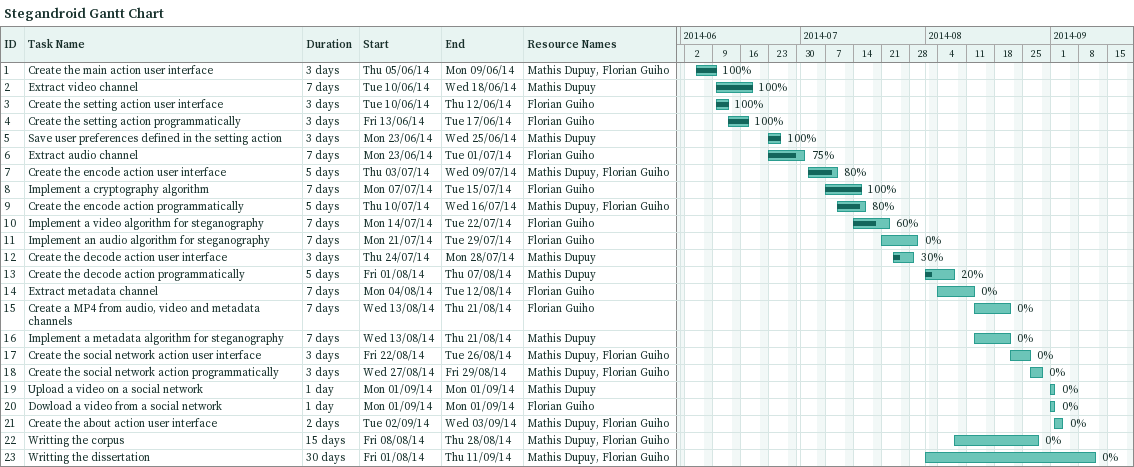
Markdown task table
Stegandroid Gantt Chart

| ID | Task | Duration | Start | Finish | Resources | % complete |
|---|---|---|---|---|---|---|
| 1 | Create the main action user interface | 3d | 2014-06-05 | 2014-06-09 | Mathis Dupuy, Florian Guiho | 100 |
| 2 | Extract video channel | 7d | 2014-06-10 | 2014-06-18 | Mathis Dupuy | 100 |
| 3 | Create the setting action user interface | 3d | 2014-06-10 | 2014-06-12 | Florian Guiho | 100 |
| 4 | Create the setting action programmatically | 3d | 2014-06-13 | 2014-06-17 | Florian Guiho | 100 |
| 5 | Save user preferences defined in the setting action | 3d | 2014-06-23 | 2014-06-25 | Mathis Dupuy | 100 |
| 6 | Extract audio channel | 7d | 2014-06-23 | 2014-07-01 | Florian Guiho | 75 |
| 7 | Create the encode action user interface | 5d | 2014-07-03 | 2014-07-09 | Mathis Dupuy, Florian Guiho | 80 |
| 8 | Implement a cryptography algorithm | 7d | 2014-07-07 | 2014-07-15 | Florian Guiho | 100 |
| 9 | Create the encode action programmatically | 5d | 2014-07-10 | 2014-07-16 | Mathis Dupuy, Florian Guiho | 80 |
| 10 | Implement a video algorithm for steganography | 7d | 2014-07-14 | 2014-07-22 | Florian Guiho | 60 |
| 11 | Implement an audio algorithm for steganography | 7d | 2014-07-21 | 2014-07-29 | Florian Guiho | 0 |
| 12 | Create the decode action user interface | 3d | 2014-07-24 | 2014-07-28 | Mathis Dupuy | 30 |
| 13 | Create the decode action programmatically | 5d | 2014-08-01 | 2014-08-07 | Mathis Dupuy | 20 |
| 14 | Extract metadata channel | 7d | 2014-08-04 | 2014-08-12 | Florian Guiho | 0 |
| 15 | Create a MP4 from audio, video and metadata channels | 7d | 2014-08-13 | 2014-08-21 | Florian Guiho | 0 |
| 16 | Implement a metadata algorithm for steganography | 7d | 2014-08-13 | 2014-08-21 | Mathis Dupuy | 0 |
| 17 | Create the social network action user interface | 3d | 2014-08-22 | 2014-08-26 | Mathis Dupuy, Florian Guiho | 0 |
| 18 | Create the social network action programmatically | 3d | 2014-08-27 | 2014-08-29 | Mathis Dupuy, Florian Guiho | 0 |
| 19 | Upload a video on a social network | 1d | 2014-09-01 | 2014-09-01 | Mathis Dupuy | 0 |
| 20 | Dowload a video from a social network | 1d | 2014-09-01 | 2014-09-01 | Florian Guiho | 0 |
| 21 | Create the about action user interface | 2d | 2014-09-02 | 2014-09-03 | Mathis Dupuy, Florian Guiho | 0 |
| 22 | Writting the corpus | 15d | 2014-08-08 | 2014-08-28 | Mathis Dupuy, Florian Guiho | 0 |
| 23 | Writting the dissertation | 30d | 2014-08-01 | 2014-09-11 | Mathis Dupuy, Florian Guiho | 0 |
